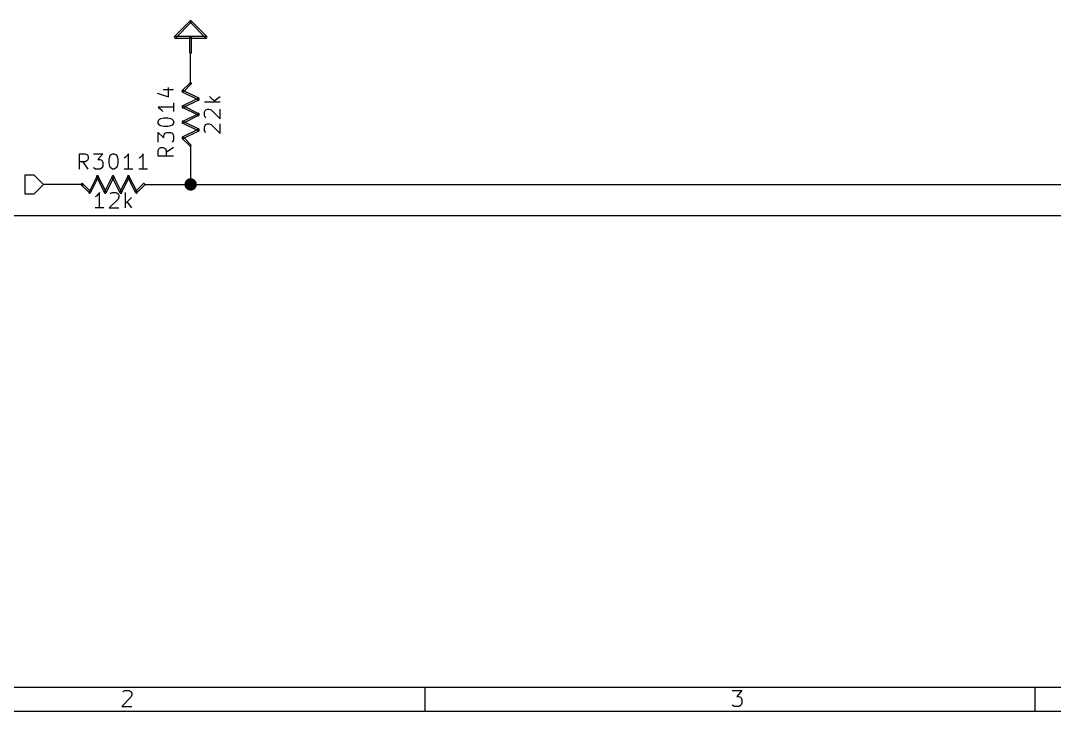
# Model space of a CAD drawing. Extents: x 10 to 287, y -200 to -10.
# Drawn here: x 76.9 to 161.6, y -200 to -143.4 of the extents above; entities that cross this region are included whole.
import ezdxf

# ---------------------------------------------------------------- set-up
doc = ezdxf.new("R2010")
doc.units = 0
doc.header["$MEASUREMENT"] = 0

msp = doc.modelspace()

# ---------------------------------------------------------------- linework, layer by layer
at = {"layer": 'Brown 2'}
for p, q in [((77.978, -156.083), (77.216, -156.083)), ((77.216, -156.083), (77.216, -157.607)), ((78.74, -156.845), (77.978, -156.083)), ((77.978, -157.607), (78.74, -156.845)), ((77.216, -157.607), (77.978, -157.607))]:
    msp.add_line(p, q, dxfattribs=at)
at = {"layer": 'Cyan 2'}
for p, q in [((88.5444, -149.073), (89.408, -149.073)), ((88.9762, -149.657), (88.9762, -148.895)), ((88.0618, -149.377), (88.9762, -149.657)), ((92.3544, -149.631), (92.837, -150.114)), ((92.7354, -149.987), (93.218, -149.631)), ((89.408, -150.52), (88.138, -150.52)), ((88.138, -150.52), (88.3158, -150.647)), ((88.3158, -150.647), (88.4428, -150.774)), ((88.4428, -150.774), (88.4936, -150.876)), ((89.408, -150.165), (89.408, -150.876)), ((93.218, -150.114), (91.948, -150.114)), ((91.948, -150.901), (91.9988, -150.8)), ((91.9988, -150.8), (92.0496, -150.724)), ((92.0496, -150.724), (92.1766, -150.673)), ((92.1766, -150.673), (92.3036, -150.673)), ((92.3036, -150.673), (92.4814, -150.724)), ((92.4814, -150.724), (93.218, -151.46)), ((93.218, -151.46), (93.218, -150.673)), ((88.138, -151.689), (88.1888, -151.562)), ((88.1888, -151.562), (88.2396, -151.511)), ((88.2396, -151.511), (88.3666, -151.435)), ((88.3666, -151.435), (88.6206, -151.384)), ((88.6206, -151.384), (88.9254, -151.384)), ((88.9254, -151.384), (89.154, -151.435)), ((89.154, -151.435), (89.281, -151.511)), ((89.281, -151.511), (89.3318, -151.562)), ((89.3318, -151.562), (89.408, -151.689)), ((91.948, -151.206), (91.948, -150.901)), ((91.9988, -151.333), (91.948, -151.206)), ((92.0496, -151.384), (91.9988, -151.333)), ((88.138, -151.816), (88.138, -151.689)), ((88.1888, -151.917), (88.138, -151.816)), ((88.2396, -151.994), (88.1888, -151.917)), ((88.3666, -152.044), (88.2396, -151.994)), ((88.6206, -152.095), (88.3666, -152.044)), ((88.9254, -152.095), (88.6206, -152.095)), ((89.154, -152.044), (88.9254, -152.095)), ((89.281, -151.994), (89.154, -152.044)), ((89.3318, -151.917), (89.281, -151.994)), ((89.408, -151.816), (89.3318, -151.917)), ((89.408, -151.689), (89.408, -151.816)), ((91.948, -152.121), (91.9988, -152.019)), ((91.948, -152.425), (91.948, -152.121)), ((91.9988, -152.552), (91.948, -152.425)), ((91.9988, -152.019), (92.0496, -151.943)), ((92.0496, -151.943), (92.1766, -151.892)), ((92.1766, -151.892), (92.3036, -151.892)), ((92.3036, -151.892), (92.4814, -151.943)), ((92.4814, -151.943), (93.218, -152.679)), ((93.218, -152.679), (93.218, -151.892)), ((88.138, -153.391), (88.138, -152.603)), ((88.138, -152.603), (88.6206, -153.035)), ((88.6206, -152.832), (88.6714, -152.73)), ((88.6206, -153.035), (88.6206, -152.832)), ((88.6714, -152.73), (88.7222, -152.654)), ((88.7222, -152.654), (88.8492, -152.603)), ((88.8492, -152.603), (89.154, -152.603)), ((89.154, -152.603), (89.281, -152.654)), ((89.281, -152.654), (89.3318, -152.73)), ((89.3318, -153.314), (89.281, -153.391)), ((89.3318, -152.73), (89.408, -152.832)), ((89.408, -153.213), (89.3318, -153.314)), ((89.408, -152.832), (89.408, -153.213)), ((92.0496, -152.603), (91.9988, -152.552)), ((88.138, -154.051), (88.1888, -153.924)), ((88.138, -154.534), (88.138, -154.051)), ((88.1888, -153.924), (88.2396, -153.873)), ((88.2396, -153.873), (88.3666, -153.822)), ((88.3666, -153.822), (88.5444, -153.822)), ((88.5444, -153.822), (88.6714, -153.873)), ((88.6714, -153.873), (88.7222, -153.924)), ((88.7222, -153.924), (88.7984, -154.051)), ((89.408, -153.822), (88.7984, -154.229)), ((88.7984, -154.051), (88.7984, -154.534)), ((81.6864, -155.6), (81.6864, -154.33)), ((81.6864, -154.33), (82.169, -154.33)), ((82.169, -154.991), (81.6864, -154.991)), ((82.3976, -155.6), (81.9912, -154.991)), ((82.169, -154.33), (82.296, -154.381)), ((82.296, -154.915), (82.169, -154.991)), ((82.296, -154.381), (82.3468, -154.432)), ((82.3468, -154.864), (82.296, -154.915)), ((82.3468, -154.432), (82.3976, -154.559)), ((82.3976, -154.737), (82.3468, -154.864)), ((82.3976, -154.559), (82.3976, -154.737)), ((82.8294, -154.33), (83.6168, -154.33)), ((83.6168, -154.33), (83.185, -154.813)), ((83.185, -154.813), (83.3882, -154.813)), ((83.3882, -154.813), (83.4898, -154.864)), ((83.4898, -154.864), (83.566, -154.915)), ((83.566, -154.915), (83.6168, -155.042)), ((84.1248, -154.813), (84.1756, -154.559)), ((84.1248, -155.118), (84.1248, -154.813)), ((84.1756, -154.559), (84.2264, -154.432)), ((84.2264, -154.432), (84.3026, -154.381)), ((84.3026, -154.381), (84.4042, -154.33)), ((84.4042, -154.33), (84.5312, -154.33)), ((84.5312, -154.33), (84.6582, -154.381)), ((84.6582, -154.381), (84.709, -154.432)), ((84.709, -154.432), (84.7852, -154.559)), ((84.7852, -154.559), (84.836, -154.813)), ((84.836, -154.813), (84.836, -155.118)), ((85.4456, -154.635), (85.344, -154.686)), ((85.5726, -154.508), (85.4456, -154.635)), ((85.6996, -154.33), (85.5726, -154.508)), ((85.6996, -155.6), (85.6996, -154.33)), ((86.6648, -154.635), (86.5632, -154.686)), ((86.7918, -154.508), (86.6648, -154.635)), ((86.9188, -154.33), (86.7918, -154.508)), ((86.9188, -155.6), (86.9188, -154.33)), ((89.408, -154.534), (88.138, -154.534)), ((82.9056, -155.524), (82.8294, -155.473)), ((83.0072, -155.6), (82.9056, -155.524)), ((83.3882, -155.6), (83.0072, -155.6)), ((83.4898, -155.524), (83.3882, -155.6)), ((83.566, -155.473), (83.4898, -155.524)), ((83.6168, -155.346), (83.566, -155.473)), ((83.6168, -155.042), (83.6168, -155.346)), ((84.1756, -155.346), (84.1248, -155.118)), ((84.2264, -155.473), (84.1756, -155.346)), ((84.3026, -155.524), (84.2264, -155.473)), ((84.4042, -155.6), (84.3026, -155.524)), ((84.5312, -155.6), (84.4042, -155.6)), ((84.6582, -155.524), (84.5312, -155.6)), ((84.709, -155.473), (84.6582, -155.524)), ((84.7852, -155.346), (84.709, -155.473)), ((84.836, -155.118), (84.7852, -155.346)), ((86.0552, -155.6), (85.344, -155.6)), ((87.2744, -155.6), (86.5632, -155.6)), ((83.3374, -157.505), (83.2104, -157.683)), ((83.3374, -158.775), (83.3374, -157.505)), ((84.201, -157.607), (84.2518, -157.556)), ((84.2518, -157.556), (84.3788, -157.505)), ((84.3788, -157.505), (84.6836, -157.505)), ((84.6836, -157.505), (84.7852, -157.556)), ((84.7852, -157.556), (84.8614, -157.607)), ((85.471, -158.775), (85.471, -157.505)), ((83.0834, -157.81), (82.9818, -157.861)), ((83.2104, -157.683), (83.0834, -157.81)), ((84.8614, -158.039), (84.1248, -158.775)), ((84.8614, -157.607), (84.9122, -157.734)), ((84.9122, -157.861), (84.8614, -158.039)), ((84.9122, -157.734), (84.9122, -157.861)), ((85.9536, -157.912), (85.471, -158.394)), ((85.598, -158.293), (85.9536, -158.775)), ((83.693, -158.775), (82.9818, -158.775)), ((84.1248, -158.775), (84.9122, -158.775))]:
    msp.add_line(p, q, dxfattribs=at)
at = {"layer": 'Green 2'}
for p, q in [((90.805, -147.32), (90.805, -146.05)), ((90.805, -154.94), (90.805, -156.845)), ((80.645, -156.845), (78.74, -156.845)), ((88.265, -156.845), (178.435, -156.845)), ((62.865, -159.385), (180.975, -159.385))]:
    msp.add_line(p, q, dxfattribs=at)
at = {"layer": 'Green 2', "const_width": 0.508}
msp.add_lwpolyline([(90.551, -156.845, 1), (91.059, -156.845, 1)], format="xyb", close=True, dxfattribs=at)
at = {"layer": 'Red 2'}
for p, q in [((89.4842, -144.729), (90.7542, -143.459)), ((89.5858, -144.831), (90.8558, -143.561)), ((90.7542, -143.561), (92.0242, -144.831)), ((90.8558, -143.459), (92.1258, -144.729)), ((89.535, -144.704), (90.805, -144.704)), ((89.535, -144.856), (90.805, -144.856)), ((90.7288, -146.05), (90.7288, -144.78)), ((90.805, -144.704), (92.075, -144.704)), ((90.805, -144.856), (92.075, -144.856)), ((90.8812, -146.05), (90.8812, -144.78)), ((90.805, -148.59), (90.805, -147.32)), ((90.1192, -149.149), (90.7288, -148.539)), ((90.2208, -149.25), (90.8304, -148.641)), ((91.4146, -149.911), (90.1446, -149.276)), ((90.1446, -150.419), (91.4146, -149.784)), ((91.4654, -149.784), (90.1954, -149.149)), ((90.1954, -150.546), (91.4654, -149.911)), ((91.4146, -151.181), (90.1446, -150.546)), ((91.4654, -151.054), (90.1954, -150.419)), ((90.1446, -151.689), (91.4146, -151.054)), ((90.1954, -151.816), (91.4654, -151.181)), ((91.4146, -152.451), (90.1446, -151.816)), ((90.1446, -152.959), (91.4146, -152.324)), ((91.4654, -152.324), (90.1954, -151.689)), ((90.1954, -153.086), (91.4654, -152.451)), ((90.7288, -153.695), (90.1192, -153.086)), ((90.8304, -153.594), (90.2208, -152.984)), ((90.805, -153.67), (90.805, -154.94)), ((83.1088, -156.185), (82.4738, -157.455)), ((83.2358, -156.235), (82.6008, -157.505)), ((83.7438, -157.505), (83.1088, -156.235)), ((83.8708, -157.455), (83.2358, -156.185)), ((84.3788, -156.185), (83.7438, -157.455)), ((84.5058, -156.235), (83.8708, -157.505)), ((85.0138, -157.505), (84.3788, -156.235)), ((85.1408, -157.455), (84.5058, -156.185)), ((85.6488, -156.185), (85.0138, -157.455)), ((85.7758, -156.235), (85.1408, -157.505)), ((86.2838, -157.505), (85.6488, -156.235)), ((86.4108, -157.455), (85.7758, -156.185)), ((81.915, -156.845), (80.645, -156.845)), ((82.4738, -157.505), (81.8642, -156.896)), ((82.5754, -157.404), (81.9658, -156.794)), ((86.9188, -156.794), (86.3092, -157.404)), ((87.0204, -156.896), (86.4108, -157.505)), ((86.995, -156.845), (88.265, -156.845)), ((11.9888, -198.018), (285.013, -198.018)), ((110.007, -198.018), (110.007, -200)), ((159.995, -198.018), (159.995, -200)), ((85.9028, -198.831), (85.1662, -199.593)), ((85.2424, -198.399), (85.2932, -198.349)), ((85.2932, -198.349), (85.4202, -198.298)), ((85.4202, -198.298), (85.725, -198.298)), ((85.725, -198.298), (85.852, -198.349)), ((85.852, -198.349), (85.9028, -198.399)), ((85.9028, -198.399), (85.979, -198.526)), ((85.979, -198.653), (85.9028, -198.831)), ((85.979, -198.526), (85.979, -198.653)), ((135.179, -198.298), (135.992, -198.298)), ((135.992, -198.298), (135.56, -198.78)), ((135.56, -198.78), (135.738, -198.78)), ((135.738, -198.78), (135.865, -198.831)), ((135.865, -198.831), (135.915, -198.907)), ((135.915, -198.907), (135.992, -199.034)), ((135.992, -199.034), (135.992, -199.339)), ((85.1662, -199.593), (85.979, -199.593)), ((135.255, -199.517), (135.179, -199.466)), ((135.382, -199.593), (135.255, -199.517)), ((135.738, -199.593), (135.382, -199.593)), ((135.865, -199.517), (135.738, -199.593)), ((135.915, -199.466), (135.865, -199.517)), ((135.992, -199.339), (135.915, -199.466)), ((10.0076, -200), (286.995, -200))]:
    msp.add_line(p, q, dxfattribs=at)
for centre, start, end in [((90.805, -143.51), 45, 225), ((90.805, -143.51), 315, 495), ((89.535, -144.78), 90, 270), ((89.535, -144.78), 135, 315), ((90.805, -144.78), 360, 540), ((90.805, -144.78), 90, 270), ((90.805, -144.78), 270, 450), ((92.075, -144.78), 225, 405), ((92.075, -144.78), 270, 450), ((90.805, -146.05), 180, 360), ((90.7796, -148.59), 315, 495), ((90.805, -148.59), 0, 180), ((90.805, -148.59), 180, 360), ((90.17, -149.2), 423.435, 603.435), ((90.17, -149.2), 135, 315), ((91.44, -149.86), 0, 180), ((91.44, -149.86), 180, 360), ((91.44, -149.835), 296.565, 476.565), ((91.44, -149.86), 243.435, 423.435), ((90.17, -150.47), 423.435, 603.435), ((90.17, -150.495), 116.565, 296.565), ((91.44, -151.105), 296.565, 476.565), ((91.44, -151.13), 243.435, 423.435), ((90.17, -151.74), 423.435, 603.435), ((90.17, -151.765), 116.565, 296.565), ((91.44, -152.375), 296.565, 476.565), ((91.44, -152.4), 243.435, 423.435), ((90.17, -153.035), 405, 585), ((90.17, -153.035), 116.565, 296.565), ((90.7796, -153.645), 225, 405), ((83.1596, -156.21), 386.565, 566.565), ((83.185, -156.21), 0, 180), ((83.185, -156.21), 180, 360), ((83.185, -156.21), 333.435, 513.435), ((84.4296, -156.21), 386.565, 566.565), ((84.455, -156.21), 333.435, 513.435), ((85.6996, -156.21), 386.565, 566.565), ((85.725, -156.21), 333.435, 513.435), ((81.915, -156.845), 405, 585), ((81.915, -156.845), 0, 180), ((81.915, -156.845), 180, 360), ((82.5246, -157.48), 513.435, 693.435), ((82.5246, -157.455), 225, 405), ((83.7946, -157.48), 513.435, 693.435), ((83.82, -157.48), 206.565, 386.565), ((85.0646, -157.48), 513.435, 693.435), ((85.09, -157.48), 206.565, 386.565), ((86.36, -157.455), 495, 675), ((86.36, -157.48), 206.565, 386.565), ((86.9696, -156.845), 315, 495)]:
    msp.add_arc(centre, 0.0762, start, end, dxfattribs=at)

doc.saveas('drawing.dxf')
